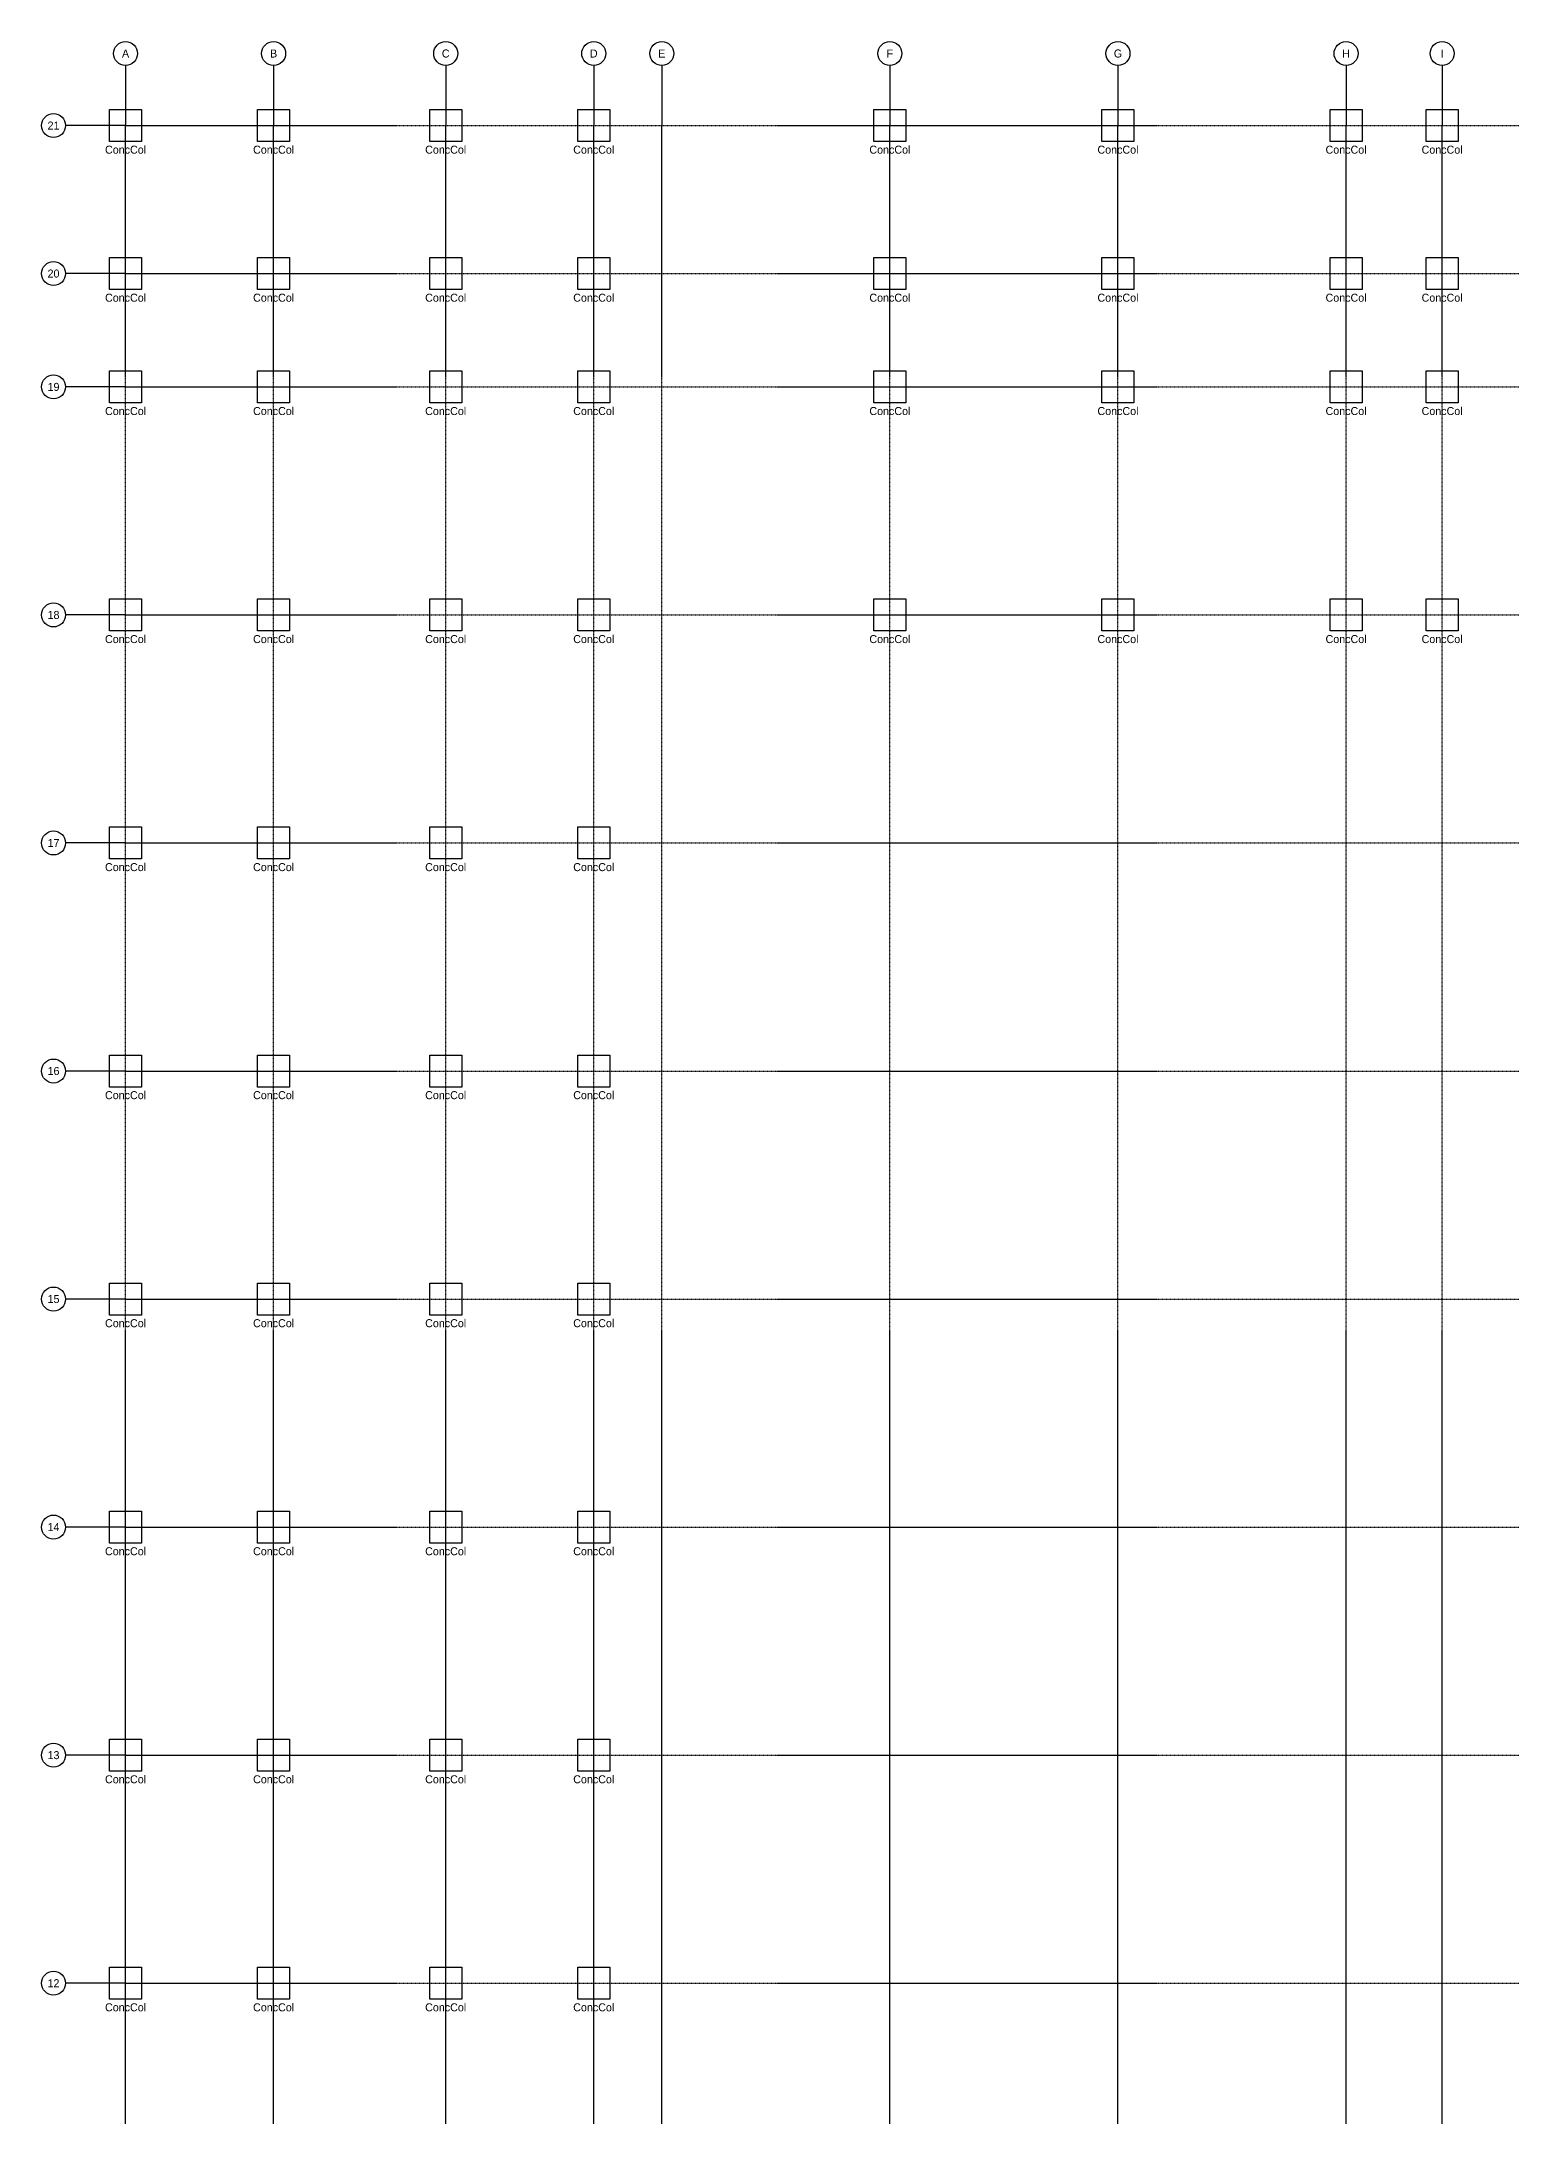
# Model space of a CAD drawing. Extents: x -63 to 2141, y 56 to 3168.
# Drawn here: x -63 to 1039, y 1612 to 3168 of the extents above; entities that cross this region are included whole.
import ezdxf
from ezdxf.enums import TextEntityAlignment as Align

# ---------------------------------------------------------------- set-up
doc = ezdxf.new("R2010")
doc.units = 0
doc.header["$MEASUREMENT"] = 0
doc.linetypes.add('Center', pattern=[2, 1.25, -0.25, 0.25, -0.25])
for name, color, linetype in [('COLS', 5, 'CONTINUOUS'), ('GRID', 1, 'CONTINUOUS'), ('TEXT', 5, 'CONTINUOUS')]:
    doc.layers.add(name, color=color, linetype=linetype)

msp = doc.modelspace()

# ---------------------------------------------------------------- linework, layer by layer
at = {"layer": 'COLS', "color": 5, "linetype": 'CONTINUOUS'}
for points in [[(12, 3092.916), (-12, 3092.916), (-12, 3116.916), (12, 3116.916)], [(123, 3092.916), (99, 3092.916), (99, 3116.916), (123, 3116.916)], [(252, 3092.916), (228, 3092.916), (228, 3116.916), (252, 3116.916)], [(363, 3092.916), (339, 3092.916), (339, 3116.916), (363, 3116.916)], [(585, 3092.916), (561, 3092.916), (561, 3116.916), (585, 3116.916)], [(756, 3092.916), (732, 3092.916), (732, 3116.916), (756, 3116.916)], [(927, 3092.916), (903, 3092.916), (903, 3116.916), (927, 3116.916)], [(999, 3092.916), (975, 3092.916), (975, 3116.916), (999, 3116.916)], [(12, 2981.916), (-12, 2981.916), (-12, 3005.916), (12, 3005.916)], [(123, 2981.916), (99, 2981.916), (99, 3005.916), (123, 3005.916)], [(252, 2981.916), (228, 2981.916), (228, 3005.916), (252, 3005.916)], [(363, 2981.916), (339, 2981.916), (339, 3005.916), (363, 3005.916)], [(585, 2981.916), (561, 2981.916), (561, 3005.916), (585, 3005.916)], [(756, 2981.916), (732, 2981.916), (732, 3005.916), (756, 3005.916)], [(927, 2981.916), (903, 2981.916), (903, 3005.916), (927, 3005.916)], [(999, 2981.916), (975, 2981.916), (975, 3005.916), (999, 3005.916)], [(12, 2896.92), (-12, 2896.92), (-12, 2920.92), (12, 2920.92)], [(123, 2896.92), (99, 2896.92), (99, 2920.92), (123, 2920.92)], [(252, 2896.92), (228, 2896.92), (228, 2920.92), (252, 2920.92)], [(363, 2896.92), (339, 2896.92), (339, 2920.92), (363, 2920.92)], [(585, 2896.92), (561, 2896.92), (561, 2920.92), (585, 2920.92)], [(756, 2896.92), (732, 2896.92), (732, 2920.92), (756, 2920.92)], [(927, 2896.92), (903, 2896.92), (903, 2920.92), (927, 2920.92)], [(999, 2896.92), (975, 2896.92), (975, 2920.92), (999, 2920.92)], [(12, 2725.92), (-12, 2725.92), (-12, 2749.92), (12, 2749.92)], [(123, 2725.92), (99, 2725.92), (99, 2749.92), (123, 2749.92)], [(252, 2725.92), (228, 2725.92), (228, 2749.92), (252, 2749.92)], [(363, 2725.92), (339, 2725.92), (339, 2749.92), (363, 2749.92)], [(585, 2725.92), (561, 2725.92), (561, 2749.92), (585, 2749.92)], [(756, 2725.92), (732, 2725.92), (732, 2749.92), (756, 2749.92)], [(927, 2725.92), (903, 2725.92), (903, 2749.92), (927, 2749.92)], [(999, 2725.92), (975, 2725.92), (975, 2749.92), (999, 2749.92)], [(12, 2554.92), (-12, 2554.92), (-12, 2578.92), (12, 2578.92)], [(123, 2554.92), (99, 2554.92), (99, 2578.92), (123, 2578.92)], [(252, 2554.92), (228, 2554.92), (228, 2578.92), (252, 2578.92)], [(363, 2554.92), (339, 2554.92), (339, 2578.92), (363, 2578.92)], [(12, 2383.92), (-12, 2383.92), (-12, 2407.92), (12, 2407.92)], [(123, 2383.92), (99, 2383.92), (99, 2407.92), (123, 2407.92)], [(252, 2383.92), (228, 2383.92), (228, 2407.92), (252, 2407.92)], [(363, 2383.92), (339, 2383.92), (339, 2407.92), (363, 2407.92)], [(12, 2212.92), (-12, 2212.92), (-12, 2236.92), (12, 2236.92)], [(123, 2212.92), (99, 2212.92), (99, 2236.92), (123, 2236.92)], [(252, 2212.92), (228, 2212.92), (228, 2236.92), (252, 2236.92)], [(363, 2212.92), (339, 2212.92), (339, 2236.92), (363, 2236.92)], [(12, 2041.92), (-12, 2041.92), (-12, 2065.92), (12, 2065.92)], [(123, 2041.92), (99, 2041.92), (99, 2065.92), (123, 2065.92)], [(252, 2041.92), (228, 2041.92), (228, 2065.92), (252, 2065.92)], [(363, 2041.92), (339, 2041.92), (339, 2065.92), (363, 2065.92)], [(12, 1870.92), (-12, 1870.92), (-12, 1894.92), (12, 1894.92)], [(123, 1870.92), (99, 1870.92), (99, 1894.92), (123, 1894.92)], [(252, 1870.92), (228, 1870.92), (228, 1894.92), (252, 1894.92)], [(363, 1870.92), (339, 1870.92), (339, 1894.92), (363, 1894.92)], [(12, 1699.92), (-12, 1699.92), (-12, 1723.92), (12, 1723.92)], [(123, 1699.92), (99, 1699.92), (99, 1723.92), (123, 1723.92)], [(252, 1699.92), (228, 1699.92), (228, 1723.92), (252, 1723.92)], [(363, 1699.92), (339, 1699.92), (339, 1723.92), (363, 1723.92)]]:
    msp.add_lwpolyline(points, close=True, dxfattribs=at)
at = {"layer": 'GRID', "color": 0, "linetype": 'CONTINUOUS'}
for p, q in [((0, 3149.916), (0, 3104.916)), ((111, 3149.916), (111, 3104.916)), ((240, 3149.916), (240, 3104.916)), ((351, 3149.916), (351, 3104.916)), ((402, 3149.916), (402, 3104.916)), ((573, 3149.916), (573, 3104.916)), ((744, 3149.916), (744, 3104.916)), ((915, 3149.916), (915, 3104.916)), ((987, 3149.916), (987, 3104.916)), ((0, 3104.916), (-45, 3104.916)), ((0, 2993.916), (-45, 2993.916)), ((0, 2908.92), (-45, 2908.92)), ((0, 2737.92), (-45, 2737.92)), ((0, 2566.92), (-45, 2566.92)), ((0, 2395.92), (-45, 2395.92)), ((0, 2224.92), (-45, 2224.92)), ((0, 2053.92), (-45, 2053.92)), ((0, 1882.92), (-45, 1882.92)), ((0, 1711.92), (-45, 1711.92))]:
    msp.add_line(p, q, dxfattribs=at)
at = {"layer": 'GRID', "color": 1, "linetype": 'CENTER', "ltscale": 0.5}
for p, q in [((0, 111.96), (0, 3104.916)), ((0, 3104.916), (2085, 3104.916)), ((111, 111.96), (111, 3104.916)), ((240, 111.96), (240, 3104.916)), ((351, 111.96), (351, 3104.916)), ((402, 111.96), (402, 3104.916)), ((573, 111.96), (573, 3104.916)), ((744, 111.96), (744, 3104.916)), ((915, 111.96), (915, 3104.916)), ((987, 111.96), (987, 3104.916)), ((0, 2993.916), (2085, 2993.916)), ((0, 2908.92), (2085, 2908.92)), ((0, 2737.92), (2085, 2737.92)), ((0, 2566.92), (2085, 2566.92)), ((0, 2395.92), (2085, 2395.92)), ((0, 2224.92), (2085, 2224.92)), ((0, 2053.92), (2085, 2053.92)), ((0, 1882.92), (2085, 1882.92)), ((0, 1711.92), (2085, 1711.92))]:
    msp.add_line(p, q, dxfattribs=at)
at = {"layer": 'GRID', "color": 0, "linetype": 'CONTINUOUS'}
for centre in [(0, 3158.916), (111, 3158.916), (240, 3158.916), (351, 3158.916), (402, 3158.916), (573, 3158.916), (744, 3158.916), (915, 3158.916), (987, 3158.916), (-54, 3104.916), (-54, 2993.916), (-54, 2908.92), (-54, 2737.92), (-54, 2566.92), (-54, 2395.92), (-54, 2224.92), (-54, 2053.92), (-54, 1882.92), (-54, 1711.92)]:
    msp.add_circle(centre, 9, dxfattribs=at)

# ---------------------------------------------------------------- texts
at = {"layer": 'TEXT', "color": 0}
for s, p in [('A', (0, 3158.916)), ('B', (111, 3158.916)), ('C', (240, 3158.916)), ('D', (351, 3158.916)), ('E', (402, 3158.916)), ('F', (573, 3158.916)), ('G', (744, 3158.916)), ('H', (915, 3158.916)), ('I', (987, 3158.916)), ('21', (-54, 3104.916)), ('ConcCol', (0, 3086.916)), ('ConcCol', (111, 3086.916)), ('ConcCol', (240, 3086.916)), ('ConcCol', (351, 3086.916)), ('ConcCol', (573, 3086.916)), ('ConcCol', (744, 3086.916)), ('ConcCol', (915, 3086.916)), ('ConcCol', (987, 3086.916)), ('20', (-54, 2993.916)), ('ConcCol', (0, 2975.916)), ('ConcCol', (111, 2975.916)), ('ConcCol', (240, 2975.916)), ('ConcCol', (351, 2975.916)), ('ConcCol', (573, 2975.916)), ('ConcCol', (744, 2975.916)), ('ConcCol', (915, 2975.916)), ('ConcCol', (987, 2975.916)), ('19', (-54, 2908.92)), ('ConcCol', (0, 2890.92)), ('ConcCol', (111, 2890.92)), ('ConcCol', (240, 2890.92)), ('ConcCol', (351, 2890.92)), ('ConcCol', (573, 2890.92)), ('ConcCol', (744, 2890.92)), ('ConcCol', (915, 2890.92)), ('ConcCol', (987, 2890.92)), ('18', (-54, 2737.92)), ('ConcCol', (0, 2719.92)), ('ConcCol', (111, 2719.92)), ('ConcCol', (240, 2719.92)), ('ConcCol', (351, 2719.92)), ('ConcCol', (573, 2719.92)), ('ConcCol', (744, 2719.92)), ('ConcCol', (915, 2719.92)), ('ConcCol', (987, 2719.92)), ('17', (-54, 2566.92)), ('ConcCol', (0, 2548.92)), ('ConcCol', (111, 2548.92)), ('ConcCol', (240, 2548.92)), ('ConcCol', (351, 2548.92)), ('16', (-54, 2395.92)), ('ConcCol', (0, 2377.92)), ('ConcCol', (111, 2377.92)), ('ConcCol', (240, 2377.92)), ('ConcCol', (351, 2377.92)), ('15', (-54, 2224.92)), ('ConcCol', (0, 2206.92)), ('ConcCol', (111, 2206.92)), ('ConcCol', (240, 2206.92)), ('ConcCol', (351, 2206.92)), ('14', (-54, 2053.92)), ('ConcCol', (0, 2035.92)), ('ConcCol', (111, 2035.92)), ('ConcCol', (240, 2035.92)), ('ConcCol', (351, 2035.92)), ('13', (-54, 1882.92)), ('ConcCol', (0, 1864.92)), ('ConcCol', (111, 1864.92)), ('ConcCol', (240, 1864.92)), ('ConcCol', (351, 1864.92)), ('12', (-54, 1711.92)), ('ConcCol', (0, 1693.92)), ('ConcCol', (111, 1693.92)), ('ConcCol', (240, 1693.92)), ('ConcCol', (351, 1693.92))]:
    msp.add_text(s, height=6, dxfattribs=at).set_placement(p, align=Align.MIDDLE)

doc.saveas('drawing.dxf')
